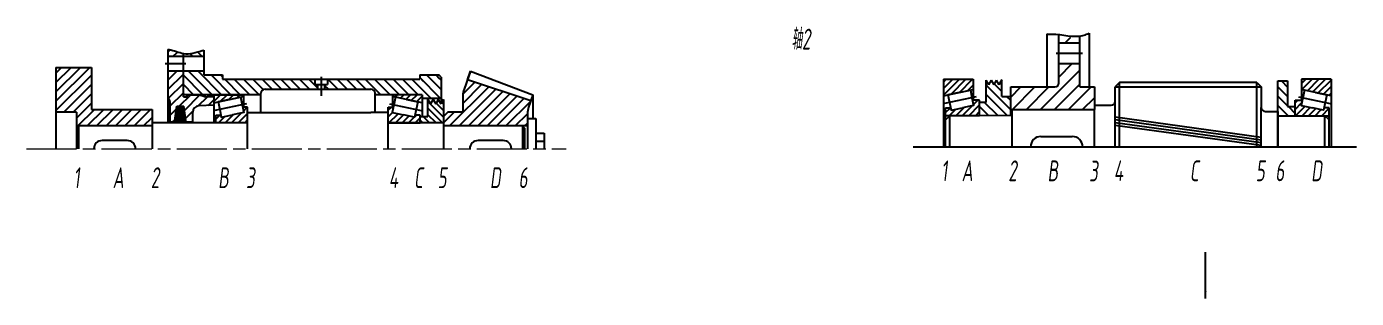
# Model space of a CAD drawing. Extents: x -500 to 7960, y -6170 to 1582.
# Drawn here: x 2980 to 3618, y -1958 to -1827 of the extents above; entities that cross this region are included whole.
import ezdxf

# ---------------------------------------------------------------- set-up
doc = ezdxf.new("R2010")
doc.units = 0
doc.linetypes.add('ACAD_ISO08W100', pattern=[36, 24, -3, 6, -3])
doc.layers.add('zhongxin', color=1, linetype='ACAD_ISO08W100', lineweight=9)
doc.layers.add('粗实线', color=7, linetype='CONTINUOUS', lineweight=25)
doc.styles.get("Standard").update_dxf_attribs({"font": 'gbenor.shx', "width": 0.7, "oblique": 7, "height": 10, "bigfont": 'gbcbig.shx'})
doc.dimstyles.new('GB-35', dxfattribs={"dimtxt": 4.5, "dimasz": 3.5, "dimexe": 1.75, "dimexo": 0.875, "dimgap": 0.875, "dimtad": 1, "dimdsep": 46, "dimtxsty": 'Standard', "dimcen": 3.5, "dimadec": 0, "dimazin": 0, "dimtfac": 0.7, "dimtmove": 0, "dimatfit": 3, "dimfxl": 1, "dimtzin": 0, "dimarcsym": 0})
pattern_1 = [(45, (1359.7176, -2059.0356), (-2.245064, 2.245064), [])]
pattern_2 = [(135, (1359.7176, -2059.0356), (-2.245064, -2.245064), [])]
pattern_3 = [(45, (1220.8029, -1734.9052), (-1.5715448, 1.5715448), [])]
pattern_4 = [(135, (3685.669, -3816.1573), (-2.245064, -2.245064), [])]

msp = doc.modelspace()

# ---------------------------------------------------------------- hatches: boundary and pattern name
at = {"layer": '粗实线'}
h = msp.add_hatch(dxfattribs=at)
h.set_pattern_fill('ANSI31', color=256)
h.set_pattern_definition(pattern_1)
edge = h.paths.add_edge_path()
edge.add_line((3047.614, -1848.416), (3055.036, -1848.416))
edge.add_line((3055.036, -1848.416), (3055.036, -1860.892))
edge.add_line((3055.036, -1860.892), (3056.789, -1860.892))
edge.add_line((3056.789, -1860.892), (3056.789, -1859.892))
edge.add_line((3056.789, -1859.892), (3062.789, -1859.892))
edge.add_line((3062.789, -1859.892), (3064.773, -1860.601))
edge.add_arc((3066.455, -1855.892), 5, 250.346176, 270)
edge.add_line((3066.455, -1860.892), (3069.589, -1860.892))
edge.add_line((3069.589, -1860.892), (3069.589, -1864.892))
edge.add_line((3069.589, -1864.892), (3062.439, -1865.25))
edge.add_arc((3062.589, -1868.246), 3, 92.861791, 180)
edge.add_line((3059.589, -1868.246), (3059.589, -1872.892))
edge.add_line((3059.589, -1872.892), (3056.273, -1872.892))
edge.add_line((3056.273, -1872.892), (3055.286, -1865.392))
edge.add_line((3055.286, -1865.392), (3051.892, -1865.392))
edge.add_line((3051.892, -1865.392), (3050.905, -1872.892))
edge.add_line((3050.905, -1872.892), (3048.589, -1872.892))
edge.add_line((3048.589, -1872.892), (3048.589, -1863.169))
edge.add_arc((3046.589, -1863.169), 2, 360, 409.410105)
edge.add_line((3047.89, -1861.65), (3047.601, -1861.403))
edge.add_line((3047.601, -1861.403), (3047.614, -1848.416))
h.paths.add_polyline_path([(3047.624, -1837.781), (3049.589, -1835.816), (3047.625, -1835.816)])
h.paths.add_polyline_path([(3047.957, -1838.186), (3047.624, -1838.148), (3047.621, -1841.416), (3055.036, -1841.416), (3055.036, -1840.653), (3054.713, -1840.575), (3054.359, -1840.474), (3054.007, -1840.358), (3053.655, -1840.231), (3053.303, -1840.093), (3052.952, -1839.948), (3052.601, -1839.797), (3052.25, -1839.641), (3051.899, -1839.484), (3051.547, -1839.326), (3051.194, -1839.171), (3050.84, -1839.02), (3050.486, -1838.875), (3050.13, -1838.738), (3049.772, -1838.611), (3049.413, -1838.496), (3049.052, -1838.395), (3048.689, -1838.31), (3048.324, -1838.24)])
h = msp.add_hatch(dxfattribs=at)
h.set_pattern_fill('ANSI31', color=256, scale=1.5, angle=180)
h.set_pattern_definition([(225, (3685.669, -3816.1573), (3.367596, -3.367596), [])])
edge = h.paths.add_edge_path()
edge.add_line((3484.468, -1844.959), (3474.974, -1844.959))
edge.add_line((3474.974, -1844.959), (3474.974, -1854.159))
edge.add_arc((3472.974, -1854.159), 2, -90, 0, ccw=False)
edge.add_line((3472.974, -1856.159), (3469.229, -1856.159))
edge.add_line((3469.229, -1856.159), (3451.897, -1856.159))
edge.add_line((3451.897, -1856.159), (3451.897, -1866.959))
edge.add_line((3451.897, -1866.959), (3484.468, -1866.959))
edge.add_line((3484.468, -1866.959), (3484.468, -1844.959))
h.paths.add_polyline_path([(3484.974, -1844.959), (3484.468, -1844.959), (3484.468, -1866.959), (3491.974, -1866.959), (3491.974, -1856.159), (3484.974, -1856.159)])
h.paths.add_polyline_path([(3479.459, -1831.565), (3474.974, -1830.945), (3474.974, -1834.959), (3484.468, -1834.959), (3484.468, -1831.977), (3484.124, -1832.047), (3483.278, -1832.185), (3482.434, -1832.29), (3481.593, -1832.363), (3480.755, -1832.406), (3480.515, -1830.929), (3479.088, -1832.407), (3478.26, -1832.368), (3477.434, -1832.305), (3476.611, -1832.219)])
h.paths.add_polyline_path([(3484.974, -1831.874), (3484.468, -1831.977), (3484.468, -1834.959), (3484.974, -1834.959)])
h = msp.add_hatch(dxfattribs=at)
h.set_pattern_fill('ANSI31', color=256, angle=90)
h.set_pattern_definition(pattern_2)
h.paths.add_polyline_path([(3082.089, -1852.392), (3073.748, -1852.392), (3073.748, -1850.392), (3065.036, -1850.392), (3065.036, -1848.416), (3055.056, -1848.416), (3055.038, -1859.892), (3082.089, -1859.892), (3082.089, -1858.392)])
h.paths.add_polyline_path([(3119.406, -1854.903), (3118.087, -1854.903), (3118.087, -1852.392), (3082.089, -1852.392), (3082.089, -1858.392), (3082.089, -1859.892), (3083.839, -1859.892), (3092.196, -1859.892), (3092.196, -1859.208, -0.4142136), (3094.196, -1857.208), (3119.406, -1857.208)])
edge = h.paths.add_edge_path()
edge.add_line((3157.089, -1852.392), (3124.087, -1852.392))
edge.add_line((3124.087, -1852.392), (3124.087, -1854.903))
edge.add_line((3124.087, -1854.903), (3122.768, -1854.903))
edge.add_line((3122.768, -1854.903), (3122.768, -1857.208))
edge.add_line((3122.768, -1857.208), (3144.981, -1857.208))
edge.add_arc((3144.981, -1859.208), 2, 0, 90, ccw=False)
edge.add_line((3146.981, -1859.208), (3146.981, -1859.892))
edge.add_line((3146.981, -1859.892), (3147.538, -1859.892))
edge.add_spline(control_points=[(3147.538, -1859.892), (3149.943, -1859.144), (3152.762, -1858.134), (3156.388, -1856.996), (3157.089, -1856.781)], knot_values=[9.4749772, 9.4749772, 9.4749772, 9.4749772, 10, 10.1212805, 10.1212805, 10.1212805, 10.1212805], degree=3, periodic=0)
edge.add_line((3157.089, -1856.781), (3157.089, -1854.718))
edge.add_line((3157.089, -1854.718), (3157.089, -1852.392))
h.paths.add_polyline_path([(3178.626, -1851.392), (3177.626, -1850.392), (3168.426, -1850.392), (3168.426, -1852.392), (3157.089, -1852.392), (3157.089, -1854.718), (3157.089, -1856.781), (3157.089, -1859.892), (3169.589, -1859.892), (3169.589, -1861.528), (3178.626, -1861.528)])
edge = h.paths.add_edge_path(flags=17)
edge.add_spline(control_points=[(3157.089, -1856.781), (3156.388, -1856.996), (3152.762, -1858.134), (3149.943, -1859.144), (3147.538, -1859.892)], knot_values=[9.4749772, 9.4749772, 9.4749772, 9.4749772, 9.5962576, 10.1212805, 10.1212805, 10.1212805, 10.1212805], degree=3, periodic=0)
edge.add_line((3147.538, -1859.892), (3157.089, -1859.892))
edge.add_line((3157.089, -1859.892), (3157.089, -1856.781))
h.paths.add_polyline_path([(3065.036, -1838.533), (3064.596, -1838.612), (3064.159, -1838.699), (3063.724, -1838.795), (3063.292, -1838.9), (3062.862, -1839.016), (3062.435, -1839.142), (3062.008, -1839.276), (3061.582, -1839.417), (3061.155, -1839.564), (3060.726, -1839.715), (3060.294, -1839.869), (3059.86, -1840.024), (3059.423, -1840.174), (3058.985, -1840.317), (3058.546, -1840.449), (3058.107, -1840.565), (3057.667, -1840.662), (3057.229, -1840.737), (3056.792, -1840.785), (3056.357, -1840.803), (3055.925, -1840.787), (3055.495, -1840.738), (3055.068, -1840.66), (3055.066, -1841.416), (3065.036, -1841.416)])
h = msp.add_hatch(dxfattribs=at)
h.set_pattern_fill('ANSI31', color=256)
h.set_pattern_definition([(45, (3439.9395, -186.6726), (-2.245064, 2.245064), [])])
h.paths.add_polyline_path([(3003.723, -1868.222), (3003.723, -1874.892), (3040.012, -1874.892), (3040.012, -1873.392), (3040.012, -1866.981), (3010.905, -1866.981), (3010.905, -1846.785), (2993.875, -1846.785), (2993.875, -1868.222)])
h = msp.add_hatch(dxfattribs=at)
h.set_pattern_fill('ANSI31', color=256, angle=90)
h.set_pattern_definition(pattern_2)
edge = h.paths.add_edge_path()
edge.add_spline(control_points=[(3157.089, -1856.781), (3162.168, -1855.221), (3172.006, -1852.572), (3177.082, -1852.169), (3178.626, -1851.89)], knot_values=[10.1212805, 10.1212805, 10.1212805, 10.1212805, 11, 11.5237186, 11.5237186, 11.5237186, 11.5237186], degree=3, periodic=0)
edge.add_line((3178.626, -1851.89), (3178.626, -1851.392))
edge.add_line((3178.626, -1851.392), (3177.626, -1850.392))
edge.add_line((3177.626, -1850.392), (3168.426, -1850.392))
edge.add_line((3168.426, -1850.392), (3168.426, -1852.392))
edge.add_line((3168.426, -1852.392), (3157.089, -1852.392))
edge.add_line((3157.089, -1852.392), (3157.089, -1856.781))
h = msp.add_hatch(dxfattribs=at)
h.set_pattern_fill('ANSI31', color=256)
h.set_pattern_definition(pattern_1)
edge = h.paths.add_edge_path()
edge.add_line((3207.089, -1858.041), (3191.247, -1852.778))
edge.add_line((3191.247, -1852.778), (3189.686, -1857.194))
edge.add_arc((3199.114, -1860.527), 10, 160.53, 180)
edge.add_line((3189.114, -1860.527), (3189.114, -1868.292))
edge.add_line((3189.114, -1868.292), (3181.807, -1868.292))
edge.add_line((3181.807, -1868.292), (3179.807, -1870.292))
edge.add_line((3179.807, -1870.292), (3179.807, -1874.892))
edge.add_line((3179.807, -1874.892), (3207.089, -1874.892))
edge.add_line((3207.089, -1874.892), (3207.089, -1858.041))
edge = h.paths.add_edge_path()
edge.add_line((3221.687, -1862.891), (3207.089, -1858.041))
edge.add_line((3207.089, -1858.041), (3207.089, -1874.892))
edge.add_line((3207.089, -1874.892), (3220.075, -1874.892))
edge.add_line((3220.075, -1874.892), (3220.075, -1869.167))
edge.add_arc((3230.075, -1869.167), 10, 160.53, 180, ccw=False)
edge.add_line((3220.647, -1865.834), (3221.687, -1862.891))
h = msp.add_hatch(dxfattribs=at)
h.set_pattern_fill('ANSI31', color=256, scale=0.7, angle=180)
h.set_pattern_definition([(225, (1776.3642, -2909.3036), (1.5715448, -1.5715448), [])])
h.paths.add_polyline_path([(3419.647, -1860.373), (3433.897, -1857.355), (3433.897, -1852.459), (3419.647, -1852.459)])
h.paths.add_polyline_path([(3428.674, -1866.128), (3424.87, -1866.933), (3423.293, -1867.267), (3423.069, -1866.209), (3420.647, -1866.209), (3420.647, -1869.959), (3436.897, -1869.959), (3436.897, -1862.459), (3433.519, -1862.459), (3434.055, -1864.988), (3432.478, -1865.322)])
h = msp.add_hatch(dxfattribs=at)
h.set_pattern_fill('ANSI31', color=256, angle=90)
h.set_pattern_definition(pattern_4)
h.paths.add_polyline_path([(3451.897, -1869.895), (3451.897, -1860.669), (3447.532, -1860.669), (3447.549, -1852.756), (3446.182, -1855.124), (3444.932, -1852.959), (3443.682, -1855.124), (3442.432, -1852.959), (3441.182, -1855.124), (3439.932, -1852.959), (3439.932, -1863.553), (3436.897, -1863.553), (3436.897, -1869.959)])
h = msp.add_hatch(dxfattribs=at)
h.set_pattern_fill('ANSI31', color=256, angle=90)
h.set_pattern_definition(pattern_4)
h.paths.add_polyline_path([(3588.311, -1869.959), (3588.311, -1865.621), (3584.647, -1865.621), (3584.647, -1853.243), (3580.009, -1853.243), (3580.009, -1869.959)])
h = msp.add_hatch(dxfattribs=at)
h.set_pattern_fill('ANSI31', color=256, scale=0.7)
h.set_pattern_definition([(45, (2836.25, -179.9546), (-1.5715448, 1.5715448), [])])
h.paths.add_polyline_path([(3605.561, -1852.459), (3591.311, -1852.459), (3591.311, -1857.355), (3605.561, -1860.373)])
h.paths.add_polyline_path([(3592.73, -1865.322), (3591.153, -1864.988), (3591.689, -1862.459), (3588.311, -1862.459), (3588.311, -1869.959), (3602.561, -1869.959), (3604.561, -1869.959), (3604.561, -1866.209), (3602.138, -1866.209), (3601.914, -1867.267), (3600.338, -1866.933), (3596.534, -1866.128)])
h = msp.add_hatch(dxfattribs=at)
h.set_pattern_fill('ANSI31', color=256, scale=0.7)
h.set_pattern_definition(pattern_3)
h.paths.add_polyline_path([(3069.589, -1859.892), (3069.589, -1863.806), (3083.839, -1860.788), (3083.839, -1859.892)])
h.paths.add_polyline_path([(3082.42, -1868.755), (3078.616, -1869.561), (3074.811, -1870.366), (3073.235, -1870.7), (3073.011, -1869.642), (3070.589, -1869.642), (3070.589, -1873.392), (3085.839, -1873.392), (3085.839, -1865.892), (3083.461, -1865.892), (3083.996, -1868.421)])
h = msp.add_hatch(dxfattribs=at)
h.set_pattern_fill('ANSI31', color=256, scale=0.7)
h.set_pattern_definition(pattern_3)
h.paths.add_polyline_path([(3169.589, -1859.892), (3169.589, -1863.806), (3155.339, -1860.788), (3155.339, -1859.892)])
h.paths.add_polyline_path([(3156.758, -1868.755), (3160.562, -1869.561), (3164.366, -1870.366), (3165.943, -1870.7), (3166.167, -1869.642), (3168.589, -1869.642), (3168.589, -1873.392), (3153.339, -1873.392), (3153.339, -1865.892), (3155.717, -1865.892), (3155.181, -1868.421)])
h = msp.add_hatch(dxfattribs=at)
h.set_pattern_fill('ANSI31', color=256, scale=0.7, angle=90)
h.set_pattern_definition([(135, (1359.7176, -2059.0356), (-1.5715448, -1.5715448), [])])
h.paths.add_polyline_path([(3179.807, -1862.177), (3178.557, -1864.342), (3177.307, -1862.177), (3176.057, -1864.342), (3174.807, -1862.177), (3173.557, -1864.342), (3172.307, -1862.177), (3172.307, -1870.422), (3168.589, -1870.422), (3168.589, -1873.392), (3179.807, -1873.392)])
h = msp.add_hatch(dxfattribs=at)
h.set_pattern_fill('ANSI37', color=256, scale=0.2)
h.set_pattern_definition([(45, (366.258, -2196.4132), (-0.4490128, 0.4490128), []), (135, (366.258, -2196.4132), (-0.4490128, -0.4490128), [])])
h.paths.add_polyline_path([(3050.839, -1873.392), (3056.339, -1873.392), (3055.286, -1865.392), (3051.892, -1865.392)])

# ---------------------------------------------------------------- linework, layer by layer
at = {"layer": 'zhongxin', "color": 18, "true_color": 0x000000}
msp.add_line((2979.841, -1885.892), (3238.576, -1885.892), dxfattribs=at)
at = {"layer": '粗实线'}
for p, q in [((3489.525, -1830.34), (3489.525, -1856.159)), ((3469.229, -1830.651), (3469.229, -1856.159)), ((3474.974, -1854.159), (3474.974, -1830.945)), ((3474.974, -1834.959), (3484.974, -1834.959)), ((3484.974, -1856.159), (3484.974, -1831.69)), ((3047.589, -1838.144), (3047.589, -1873.392)), ((3047.625, -1841.416), (3065.036, -1841.416)), ((3055.036, -1860.892), (3055.069, -1840.034)), ((3065.036, -1850.392), (3065.036, -1838.533)), ((3473.616, -1839.959), (3486.325, -1839.959)), ((2993.875, -1846.785), (2993.875, -1868.222)), ((2993.875, -1846.785), (3010.905, -1846.785)), ((3010.905, -1846.785), (3010.905, -1866.981)), ((3046.293, -1844.916), (3056.207, -1844.916)), ((3047.625, -1848.416), (3065.036, -1848.416)), ((3192.714, -1848.629), (3189.686, -1857.194)), ((3191.247, -1852.778), (3192.714, -1848.629)), ((3192.714, -1848.629), (3222.706, -1860.01)), ((3474.974, -1844.959), (3484.974, -1844.959)), ((3065.036, -1850.392), (3073.748, -1850.392)), ((3073.748, -1850.392), (3073.748, -1852.392)), ((3073.748, -1852.392), (3168.426, -1852.392)), ((3118.087, -1852.392), (3118.087, -1854.903)), ((3118.087, -1854.903), (3124.087, -1854.903)), ((3119.406, -1854.903), (3119.406, -1857.208)), ((3121.087, -1851.341), (3121.087, -1860.487)), ((3122.768, -1854.903), (3122.768, -1857.208)), ((3124.087, -1852.392), (3124.087, -1854.903)), ((3168.426, -1850.392), (3177.626, -1850.392)), ((3168.426, -1850.392), (3168.426, -1852.392)), ((3178.626, -1851.392), (3177.626, -1850.392)), ((3178.626, -1851.392), (3178.626, -1864.222)), ((3221.687, -1862.891), (3191.247, -1852.778)), ((3419.647, -1852.459), (3419.647, -1884.959)), ((3419.647, -1852.459), (3433.897, -1852.459)), ((3419.647, -1852.459), (3433.897, -1852.459)), ((3433.897, -1852.459), (3433.897, -1862.459)), ((3433.897, -1852.459), (3433.897, -1854.855)), ((3439.932, -1852.959), (3439.932, -1863.553)), ((3439.932, -1852.959), (3441.182, -1855.124)), ((3442.432, -1852.959), (3441.182, -1855.124)), ((3442.432, -1852.959), (3443.682, -1855.124)), ((3444.932, -1852.959), (3443.682, -1855.124)), ((3444.932, -1852.959), (3446.182, -1855.124)), ((3447.549, -1852.756), (3446.182, -1855.124)), ((3447.532, -1860.669), (3447.549, -1852.756)), ((3503.974, -1854.045), (3501.974, -1856.045)), ((3501.974, -1863.352), (3501.974, -1856.045)), ((3501.977, -1856.042), (3571.971, -1856.042)), ((3569.974, -1854.045), (3503.974, -1854.045)), ((3503.974, -1884.959), (3503.974, -1854.045)), ((3569.974, -1854.045), (3571.974, -1856.045)), ((3569.974, -1884.959), (3569.974, -1854.045)), ((3571.974, -1856.045), (3571.974, -1865.959)), ((3580.009, -1884.959), (3580.009, -1853.243)), ((3580.009, -1853.243), (3584.647, -1853.243)), ((3584.647, -1853.243), (3584.647, -1865.621)), ((3605.561, -1852.459), (3591.311, -1852.459)), ((3591.311, -1852.459), (3591.311, -1857.355)), ((3591.311, -1854.959), (3591.311, -1857.355)), ((3605.561, -1852.459), (3605.561, -1884.959)), ((3047.589, -1861.392), (3047.89, -1861.65)), ((3092.37, -1859.892), (3055.036, -1859.892)), ((3055.036, -1860.892), (3056.789, -1860.892)), ((3063.638, -1859.892), (3056.37, -1859.892)), ((3056.789, -1860.892), (3056.789, -1859.892)), ((3056.789, -1859.892), (3062.789, -1859.892)), ((3062.789, -1859.892), (3064.773, -1860.601)), ((3069.589, -1860.892), (3066.455, -1860.892)), ((3069.589, -1859.892), (3083.839, -1859.892)), ((3069.589, -1859.892), (3069.589, -1873.392)), ((3069.589, -1863.806), (3083.839, -1860.788)), ((3083.839, -1859.892), (3083.839, -1860.788)), ((3083.839, -1860.788), (3083.839, -1865.892)), ((3092.196, -1868.392), (3092.196, -1859.208)), ((3094.196, -1857.208), (3144.981, -1857.208)), ((3169.589, -1859.892), (3146.807, -1859.892)), ((3146.981, -1868.392), (3146.981, -1859.208)), ((3155.339, -1859.892), (3155.339, -1860.788)), ((3155.339, -1860.788), (3155.339, -1865.892)), ((3169.589, -1863.806), (3155.339, -1860.788)), ((3169.589, -1859.892), (3169.589, -1870.422)), ((3169.589, -1861.528), (3178.626, -1861.528)), ((3172.307, -1870.422), (3172.307, -1862.177)), ((3172.307, -1862.177), (3173.557, -1864.342)), ((3174.807, -1862.177), (3173.557, -1864.342)), ((3174.807, -1862.177), (3176.057, -1864.342)), ((3177.307, -1862.177), (3176.057, -1864.342)), ((3177.307, -1862.177), (3178.557, -1864.342)), ((3179.807, -1862.177), (3178.557, -1864.342)), ((3179.807, -1862.177), (3179.807, -1885.892)), ((3189.114, -1860.527), (3189.114, -1868.292)), ((3222.706, -1860.01), (3220.647, -1865.834)), ((3222.706, -1860.01), (3222.706, -1871.389)), ((3419.647, -1860.373), (3433.897, -1857.355)), ((3435.361, -1860.879), (3420.126, -1864.105)), ((3447.532, -1860.669), (3451.897, -1860.669)), ((3451.897, -1856.159), (3472.974, -1856.159)), ((3451.897, -1869.892), (3451.897, -1856.159)), ((3469.229, -1856.159), (3472.974, -1856.159)), ((3484.974, -1856.159), (3491.974, -1856.159)), ((3491.974, -1856.159), (3491.974, -1866.959)), ((3491.974, -1856.159), (3491.974, -1866.959)), ((3589.847, -1860.879), (3605.082, -1864.105)), ((3605.561, -1860.373), (3591.311, -1857.355)), ((3591.311, -1857.355), (3591.311, -1862.459)), ((3003.723, -1868.222), (2993.875, -1868.222)), ((2993.875, -1868.222), (2993.875, -1885.892)), ((3003.723, -1868.222), (3003.723, -1885.892)), ((3010.905, -1866.981), (3040.012, -1866.981)), ((3040.012, -1866.981), (3040.012, -1873.392)), ((3048.589, -1863.125), (3048.589, -1873.392)), ((3050.839, -1873.392), (3051.892, -1865.392)), ((3051.892, -1865.392), (3055.286, -1865.392)), ((3056.339, -1873.392), (3055.286, -1865.392)), ((3059.589, -1873.392), (3059.589, -1868.246)), ((3069.589, -1864.892), (3062.439, -1865.25)), ((3085.302, -1864.312), (3070.067, -1867.538)), ((3085.839, -1865.892), (3083.461, -1865.892)), ((3085.839, -1885.892), (3085.839, -1865.892)), ((3085.839, -1868.392), (3144.972, -1868.392)), ((3153.339, -1868.392), (3144.972, -1868.392)), ((3153.339, -1885.892), (3153.339, -1865.892)), ((3153.339, -1865.892), (3155.717, -1865.892)), ((3153.875, -1864.312), (3169.11, -1867.538)), ((3181.807, -1868.292), (3179.807, -1870.292)), ((3189.114, -1868.292), (3181.807, -1868.292)), ((3420.647, -1871.959), (3420.647, -1866.209)), ((3420.647, -1866.209), (3423.069, -1866.209)), ((3436.897, -1862.459), (3433.519, -1862.459)), ((3436.897, -1869.959), (3436.897, -1862.459)), ((3439.932, -1863.553), (3436.897, -1863.553)), ((3451.897, -1866.959), (3491.974, -1866.959)), ((3452.585, -1884.959), (3452.585, -1866.959)), ((3491.974, -1864.959), (3499.974, -1864.959)), ((3491.974, -1884.959), (3491.974, -1866.959)), ((3491.974, -1884.959), (3491.974, -1866.959)), ((3501.974, -1884.959), (3501.974, -1862.959)), ((3571.974, -1884.959), (3571.974, -1865.959)), ((3573.974, -1867.959), (3580.009, -1867.959)), ((3580.009, -1867.959), (3580.009, -1884.959)), ((3584.647, -1865.621), (3588.311, -1865.621)), ((3588.311, -1869.959), (3588.311, -1862.459)), ((3588.311, -1862.459), (3591.689, -1862.459)), ((3604.561, -1866.209), (3602.138, -1866.209)), ((3604.561, -1871.959), (3604.561, -1866.209)), ((3003.723, -1875.892), (3004.723, -1874.892)), ((3040.012, -1874.892), (3003.723, -1874.892)), ((3004.723, -1874.892), (3004.723, -1885.892)), ((3085.839, -1873.392), (3040.012, -1873.392)), ((3040.012, -1873.392), (3040.012, -1885.892)), ((3048.589, -1872.892), (3050.905, -1872.892)), ((3056.273, -1872.892), (3059.589, -1872.892)), ((3070.589, -1873.392), (3070.589, -1869.642)), ((3070.589, -1869.642), (3073.011, -1869.642)), ((3070.589, -1873.392), (3070.589, -1869.847)), ((3085.839, -1873.392), (3070.589, -1873.392)), ((3085.839, -1873.392), (3070.589, -1873.392)), ((3179.807, -1873.392), (3153.339, -1873.392)), ((3153.339, -1873.392), (3168.589, -1873.392)), ((3153.339, -1873.392), (3168.589, -1873.392)), ((3168.589, -1869.642), (3166.167, -1869.642)), ((3168.589, -1873.392), (3168.589, -1869.642)), ((3168.589, -1873.392), (3168.589, -1869.847)), ((3168.589, -1870.422), (3172.307, -1870.422)), ((3220.075, -1874.892), (3179.807, -1874.892)), ((3217.709, -1874.892), (3218.709, -1875.892)), ((3217.709, -1874.892), (3217.709, -1885.892)), ((3220.075, -1869.167), (3220.075, -1885.892)), ((3220.075, -1871.389), (3224.075, -1871.389)), ((3224.075, -1871.389), (3224.075, -1885.892)), ((3436.897, -1869.959), (3420.647, -1869.959)), ((3420.647, -1871.959), (3422.647, -1869.959)), ((3420.647, -1884.959), (3420.647, -1871.959)), ((3422.647, -1884.959), (3422.647, -1869.959)), ((3452.585, -1869.892), (3436.897, -1869.959)), ((3501.974, -1870.559), (3571.974, -1880.213)), ((3501.974, -1871.859), (3571.974, -1881.513)), ((3501.974, -1873.159), (3571.974, -1882.813)), ((3501.974, -1874.459), (3571.974, -1884.113)), ((3580.009, -1869.959), (3585.767, -1869.959)), ((3580.009, -1869.959), (3602.561, -1869.959)), ((3588.311, -1869.959), (3604.561, -1869.959)), ((3588.311, -1869.959), (3602.561, -1869.959)), ((3604.561, -1871.959), (3602.561, -1869.959)), ((3602.561, -1884.959), (3602.561, -1869.959)), ((3604.561, -1884.959), (3604.561, -1871.959)), ((3218.709, -1875.892), (3218.709, -1885.892)), ((3224.075, -1878.392), (3228.075, -1878.392)), ((3228.075, -1878.392), (3228.075, -1885.892)), ((3466.369, -1879.959), (3481.369, -1879.959)), ((3028.089, -1881.892), (3016.089, -1881.892)), ((3208.382, -1881.892), (3196.382, -1881.892)), ((3224.075, -1882.142), (3228.075, -1882.142)), ((3405.064, -1884.959), (3617.659, -1884.959))]:
    msp.add_line(p, q, dxfattribs=at)
for points in [[(3077.062, -1862.224), (3073.258, -1863.029), (3071.681, -1863.363), (3072.458, -1867.032), (3073.235, -1870.7), (3074.811, -1870.366), (3078.616, -1869.561)], [(3077.062, -1862.224), (3080.866, -1861.418), (3082.443, -1861.084), (3083.219, -1864.753), (3083.996, -1868.421), (3082.42, -1868.755), (3078.616, -1869.561)], [(3162.116, -1862.224), (3158.311, -1861.418), (3156.735, -1861.084), (3155.958, -1864.753), (3155.181, -1868.421), (3156.758, -1868.755), (3160.562, -1869.561)], [(3162.116, -1862.224), (3165.92, -1863.029), (3167.496, -1863.363), (3166.719, -1867.032), (3165.943, -1870.7), (3164.366, -1870.366), (3160.562, -1869.561)], [(3427.12, -1858.791), (3423.316, -1859.596), (3421.74, -1859.93), (3422.516, -1863.599), (3423.293, -1867.267), (3424.87, -1866.933), (3428.674, -1866.128)], [(3427.12, -1858.791), (3430.924, -1857.985), (3432.501, -1857.651), (3433.278, -1861.32), (3434.055, -1864.988), (3432.478, -1865.322), (3428.674, -1866.128)], [(3598.088, -1858.791), (3594.283, -1857.985), (3592.707, -1857.651), (3591.93, -1861.32), (3591.153, -1864.988), (3592.73, -1865.322), (3596.534, -1866.128)], [(3598.088, -1858.791), (3601.892, -1859.596), (3603.468, -1859.93), (3602.691, -1863.599), (3601.914, -1867.267), (3600.338, -1866.933), (3596.534, -1866.128)]]:
    msp.add_lwpolyline(points, dxfattribs=at)
for centre, radius, start, end in [((3472.974, -1854.159), 2, 270, 360), ((3046.589, -1863.169), 2, 0, 49.410105), ((3066.455, -1855.892), 5, 250.346176, 270), ((3094.196, -1859.208), 2, 90, 180), ((3144.981, -1859.208), 2, 0, 90), ((3199.114, -1860.527), 10, 160.53, 180), ((3062.589, -1868.246), 3, 92.862405, 180), ((3230.075, -1869.167), 10, 160.53, 180), ((3499.974, -1862.959), 2, 270, 0), ((3573.974, -1865.959), 2, 180, 270), ((3466.369, -1884.959), 5, 90, 180), ((3481.369, -1884.959), 5, 0, 90), ((3016.089, -1885.892), 4, 90, 180), ((3028.089, -1885.892), 4, 0, 90), ((3196.382, -1885.892), 4, 90, 180), ((3208.382, -1885.892), 4, 0, 90)]:
    msp.add_arc(centre, radius, start, end, dxfattribs=at)
for points, knots in [([(3469.229, -1830.651), (3470.045, -1830.887), (3475.742, -1830.254), (3482.551, -1833.135), (3488.69, -1830.701), (3489.525, -1830.34)], [19.4603006, 19.4603006, 19.4603006, 19.4603006, 22.0224757, 37.3540308, 39.7711797, 39.7711797, 39.7711797, 39.7711797]), ([(3047.589, -1838.144), (3048.063, -1838.189), (3051.018, -1838.665), (3055.068, -1840.66), (3060.074, -1839.929), (3062.932, -1838.947), (3064.414, -1838.638), (3065.036, -1838.533)], [4.7477564, 4.7477564, 4.7477564, 4.7477564, 6.1872202, 13.7954227, 18.3534336, 21.0291643, 22.9296364, 22.9296364, 22.9296364, 22.9296364])]:
    msp.add_open_spline(points, degree=3, knots=knots, dxfattribs=at)

# ---------------------------------------------------------------- texts
at = {"layer": '粗实线', "char_height": 10, "attachment_point": 1}
for s, width, insert in [('轴2', 86.46452, (3346.697, -1828.177)), ('1', 29.10647, (3418.501, -1891.444)), ('A', 29.10647, (3428.308, -1891.444)), ('2', 29.10647, (3450.706, -1891.444)), ('B', 29.10647, (3469.537, -1891.444)), ('3', 29.10647, (3489.459, -1891.544)), ('4', 29.10647, (3501.298, -1891.444)), ('C', 29.10647, (3537.737, -1891.444)), ('5', 29.10647, (3569.398, -1891.444)), ('6', 29.10647, (3578.767, -1891.444)), ('D', 29.10647, (3595.971, -1891.444)), ('1', 13.0087, (3002.319, -1894.765)), ('A', 13.0087, (3021.106, -1894.765)), ('2 ', 13.0087, (3039.423, -1894.765)), ('B', 13.0087, (3071.715, -1894.765)), ('3 ', 13.0087, (3085.107, -1894.765)), ('4', 13.0087, (3153.574, -1894.765)), ('C', 13.0087, (3165.649, -1894.765)), ('5 ', 13.0087, (3176.971, -1894.765)), ('D', 13.0087, (3202.073, -1894.765)), ('6 ', 13.0087, (3215.789, -1894.765))]:
    msp.add_mtext_dynamic_manual_height_columns(s, width=width, gutter_width=12.5, heights=[0], dxfattribs=dict(at, insert=insert))

# ---------------------------------------------------------------- leaders
at = {"layer": '粗实线'}
msp.add_leader([(3545.226, -1957.762), (3545.226, -1935.526)], dimstyle='GB-35', override={"dimgap": 0.875, "dimtad": 0}, dxfattribs=at)

doc.saveas('drawing.dxf')
